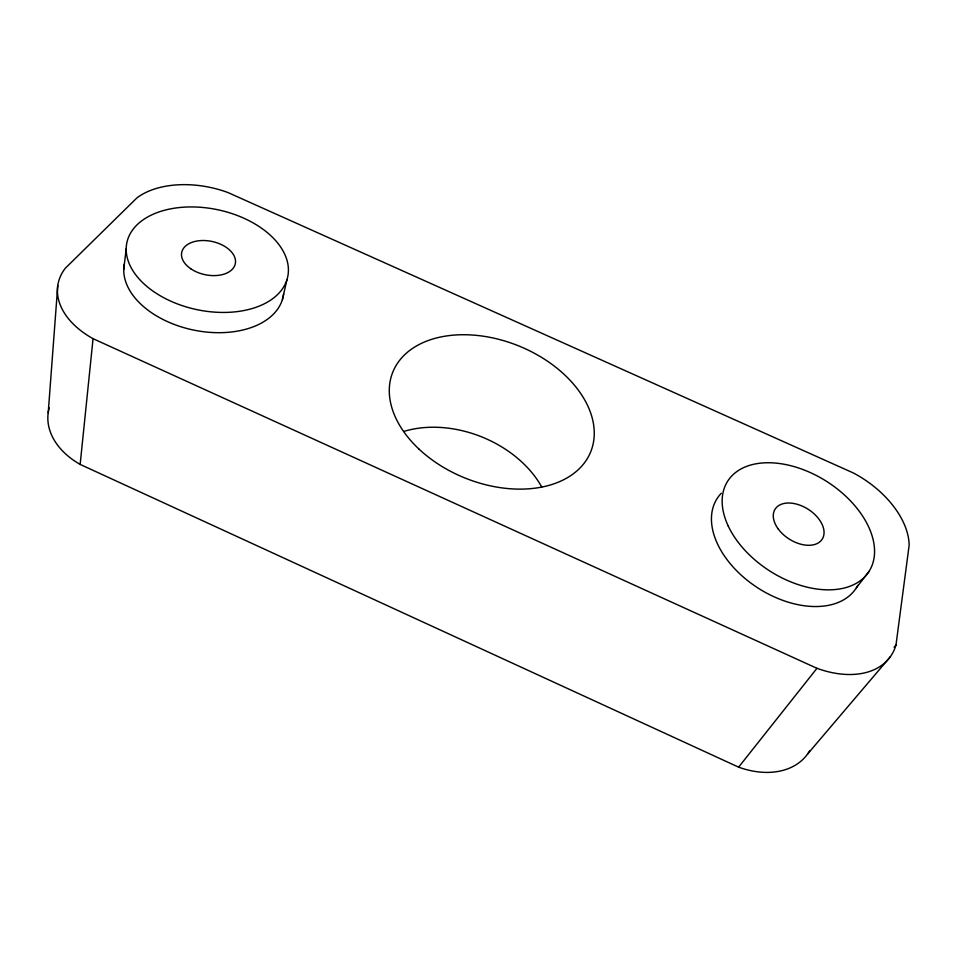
<?xml version="1.0" encoding="UTF-8"?>
<svg xmlns="http://www.w3.org/2000/svg" width="957" height="957" viewBox="0 0 957 957"><rect width="100%" height="100%" fill="white"/><g stroke="black" fill="none" stroke-linecap="round" stroke-linejoin="round"><path stroke-width="1.44" d="M48.209 412.742L57.767 285.497M809.682 750.826A79.024 56.307 37.7 0 1 738.625 767.155L80.149 464.408L93.056 338.682A84.491 54.047 9.6 0 1 65.255 268.295L137.007 197.812A78.606 47.79 12 0 1 228.113 192.608L853.381 472.973A80.508 49.716 33 0 1 909.15 545.227L895.991 644.958L894.077 647.219M123.74 269.551L126.192 248.796M282.399 299.589L286.933 279.755A82.206 51.02 12 0 0 180.825 207.406A82.206 51.02 12 0 0 154.149 291.921A82.206 51.02 12 0 0 286.933 279.755M856.407 587.754L869.219 571.162M738.625 767.155L816.967 668.309A86.525 56.475 35.3 0 0 895.991 644.958M807.552 754.068L890.369 656.693M93.056 338.682L816.967 668.309M80.149 464.408A77.302 54.106 7.4 0 1 49.214 407.873M283.643 293.835A81.094 51.152 11.8 0 1 196.029 330.548A81.094 51.152 11.8 0 1 124.278 264.132M857.795 585.325A82.709 53.161 32.8 0 1 755.683 586.497A82.709 53.161 32.8 0 1 721.291 493.25M404.045 431.368A99.468 71.643 21.9 0 1 541.746 487.005M418.795 448.905A106.682 71.308 21.9 0 0 590.553 452.194A106.682 71.308 21.9 0 0 465.927 334.747A106.682 71.308 21.9 0 0 418.795 448.905M728.241 526.051A83.857 53.054 32.6 0 0 859.302 581.425A83.857 53.054 32.6 0 0 807.576 471.382A83.857 53.054 32.6 0 0 728.241 526.051M778.328 529.089A27.932 17.657 32.5 0 0 821.991 539.509A27.932 17.657 32.5 0 0 795.674 503.884A27.932 17.657 32.5 0 0 778.328 529.089M190.79 268.773A27.382 16.975 12 0 0 235.027 264.778A27.382 16.975 12 0 0 199.726 240.662A27.382 16.975 12 0 0 190.79 268.773"/></g></svg>
